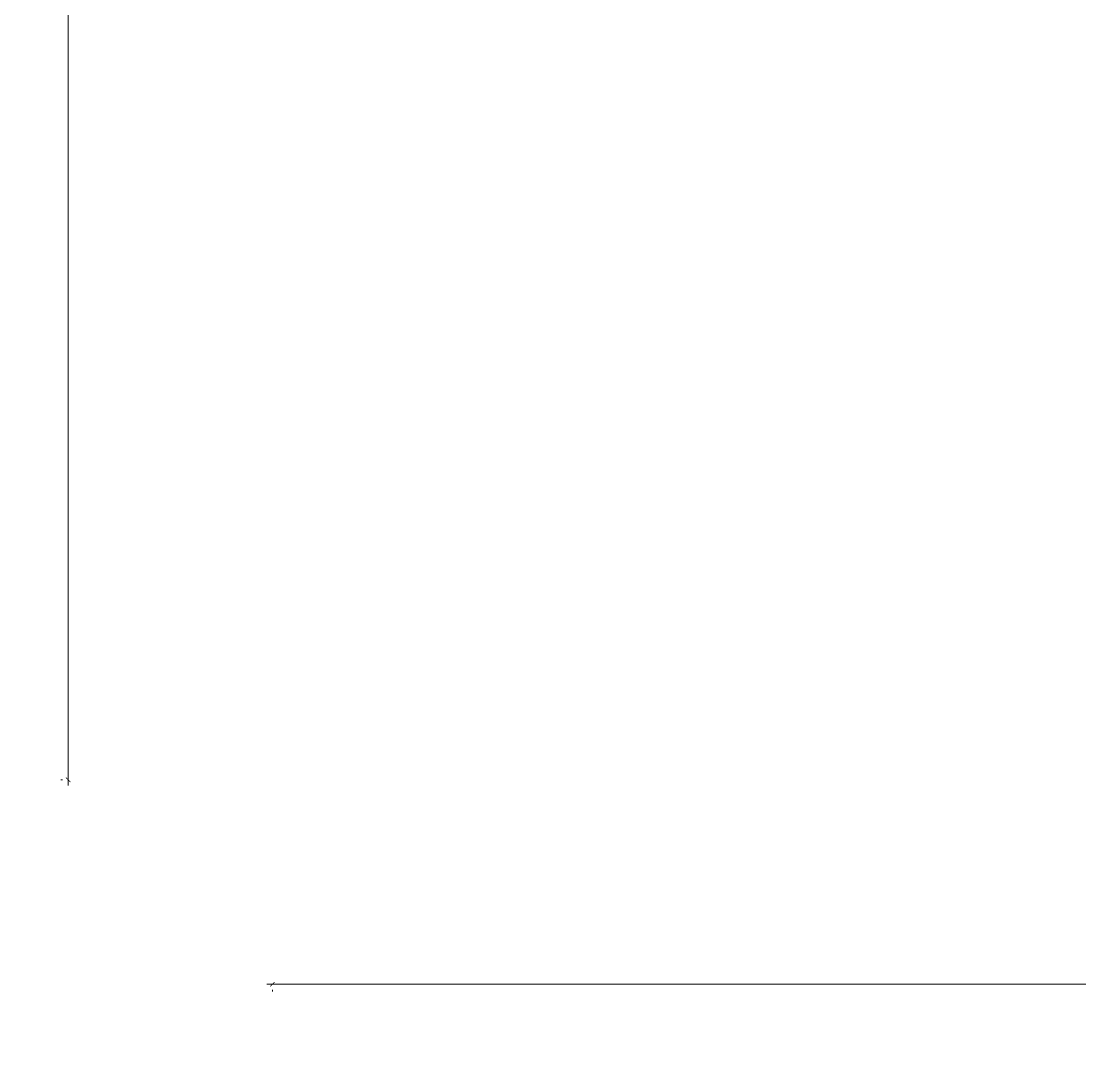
# Model space of a CAD drawing. Header units: millimetres. Extents: x -813692 to 807431, y 0 to 1813163.
# Drawn here: x -246709 to -208359, y 773278 to 810850 of the extents above; entities that cross this region are included whole.
import ezdxf

# ---------------------------------------------------------------- set-up
doc = ezdxf.new("R2010")
doc.units = ezdxf.units.MM
for name, color, linetype, lineweight in [('A-ANNO-DIMS', 7, 'Continuous', 9), ('АР_монолит', 252, 'Continuous', 50), ('ПК', 252, 'Continuous', 30)]:
    doc.layers.add(name, color=color, linetype=linetype, lineweight=lineweight)
doc.layers.add('Вставка', color=252, linetype='Continuous')
doc.styles.add('GOST 2.304', font='GOST Common.ttf')
doc.linetypes.add('Truba', pattern='A,3e-05,[4,MSH_7,S=1,R=0,X=0,Y=0],-3.022072', length=3.022102)
doc.dimstyles.new('М-200', dxfattribs={"dimtxt": 400, "dimasz": 160, "dimexe": 200, "dimexo": 400, "dimgap": 50, "dimtad": 1, "dimdec": 0, "dimzin": 0, "dimdsep": 46, "dimtxsty": 'GOST 2.304', "dimblk": 'ARCHTICK', "dimcen": 180, "dimdle": 200, "dimadec": 0, "dimazin": 0, "dimtfac": 1, "dimtdec": 0, "dimtmove": 1, "dimatfit": 0, "dimfxl": 1, "dimtolj": 1, "dimtzin": 0, "dimarcsym": 0})

# ---------------------------------------------------------------- blocks, each defined once
blk = doc.blocks.new('_ArchTick')
at = {"color": 0, "linetype": 'ByBlock', "const_width": 0.15}
blk.add_lwpolyline([(-0.5, -0.5), (0.5, 0.5)], dxfattribs=at)
blk = doc.blocks.new('*D54')
at = {"layer": 'A-ANNO-DIMS', "color": 0, "lineweight": -2, "transparency": 16777216}
for p, q in [((-404803.7581533769, -221203.3148216142), (-165503.825766346, -221203.3148216142)), ((-404603.7581533769, -221461.8934653768), (-404603.7581533769, -221403.3148216142)), ((-165703.825766346, -221462.3142965917), (-165703.825766346, -221403.3148216142))]:
    blk.add_line(p, q, dxfattribs=at)
at = {"layer": 'Defpoints', "color": 0, "lineweight": 30, "transparency": 16777216}
for p in [(-404603.7581533769, -221061.8934653768), (-165703.825766346, -221062.3142965917), (-165703.825766346, -221203.3148216142)]:
    blk.add_point(p, dxfattribs=at)
at = {"layer": 'A-ANNO-DIMS', "color": 0, "lineweight": -2, "transparency": 16777216, "xscale": 160, "yscale": 160, "zscale": 160, "rotation": 180}
blk.add_blockref('_ArchTick', (-404603.7581533769, -221203.3148216142), dxfattribs=at)
at = {"layer": 'A-ANNO-DIMS', "color": 0, "lineweight": -2, "transparency": 16777216, "xscale": 160, "yscale": 160, "zscale": 160}
blk.add_blockref('_ArchTick', (-165703.825766346, -221203.3148216142), dxfattribs=at)
at = {"layer": 'A-ANNO-DIMS', "color": 0, "transparency": 16777216, "insert": (-285153.7919598614, -220953.3148216142), "char_height": 400, "width": 850.4146962688073, "attachment_point": 5, "style": 'GOST 2.304'}
blk.add_mtext('\\A1;238900', dxfattribs=at)
blk = doc.blocks.new('*D14')
at = {"layer": 'A-ANNO-DIMS', "color": 0, "lineweight": -2, "transparency": 16777216}
for p, q in [((-412003.7305685148, -214003.6858252441), (-412003.7305685149, -128703.3056413266)), ((-412262.1422458768, -128903.3056413266), (-412203.7305685149, -128903.3056413266)), ((-412262.3092122744, -213803.6858252441), (-412203.7305685148, -213803.6858252441))]:
    blk.add_line(p, q, dxfattribs=at)
at = {"layer": 'Defpoints', "color": 0, "lineweight": 30, "transparency": 16777216}
for p in [(-412003.7305685149, -128903.3056413266), (-411862.1422458768, -128903.3056413266), (-411862.3092122744, -213803.6858252441)]:
    blk.add_point(p, dxfattribs=at)
at = {"layer": 'A-ANNO-DIMS', "color": 0, "lineweight": -2, "transparency": 16777216, "xscale": 160, "yscale": 160, "zscale": 160}
for p, rotation in [((-412003.7305685149, -128903.3056413266), 90), ((-412003.7305685148, -213803.6858252441), 270)]:
    blk.add_blockref('_ArchTick', p, dxfattribs=dict(at, rotation=rotation))
at = {"layer": 'A-ANNO-DIMS', "color": 0, "transparency": 16777216, "insert": (-412253.7305685148, -171353.4957332852), "char_height": 400, "width": 850.4146962688073, "attachment_point": 5, "rotation": 90, "style": 'GOST 2.304'}
blk.add_mtext('\\A1;84900', dxfattribs=at)
blk = doc.blocks.new('Оси200')
at = {"layer": 'A-ANNO-DIMS'}
dim = blk.add_linear_dim(base=(-412003.7305685149, -128903.3056413266), p1=(-411862.3092122742, -213803.6858252439), p2=(-411862.1422458766, -128903.3056413266), angle=270, dimstyle='М-200', dxfattribs=at)
dim.commit()
dim.dimension.update_dxf_attribs({"geometry": '*D14', "text_midpoint": (-412253.7305685148, -171353.4957332852)})
dim = blk.add_linear_dim(base=(-165703.825766346, -221203.3148216142), p1=(-404603.7581533769, -221061.8934653768), p2=(-165703.825766346, -221062.3142965917), dimstyle='М-200', dxfattribs=at)
dim.commit()
dim.dimension.update_dxf_attribs({"geometry": '*D54', "text_midpoint": (-285153.7919598614, -220953.3148216142)})
blk = doc.blocks.new('A$C6724712c')
at = {"layer": 'A-ANNO-DIMS', "color": 18, "lineweight": 0, "true_color": 0x000000}
blk.add_blockref('Оси200', (433047.3781595706, 279674.7152285874), dxfattribs=at)

msp = doc.modelspace()

# ---------------------------------------------------------------- block references
at = {"layer": 'Вставка', "linetype": 'Truba', "lineweight": 30, "ltscale": 100}
msp.add_blockref('A$C6724712c', (-266052.3681996589, 717506.4920363114), dxfattribs=at)

doc.saveas('drawing.dxf')
